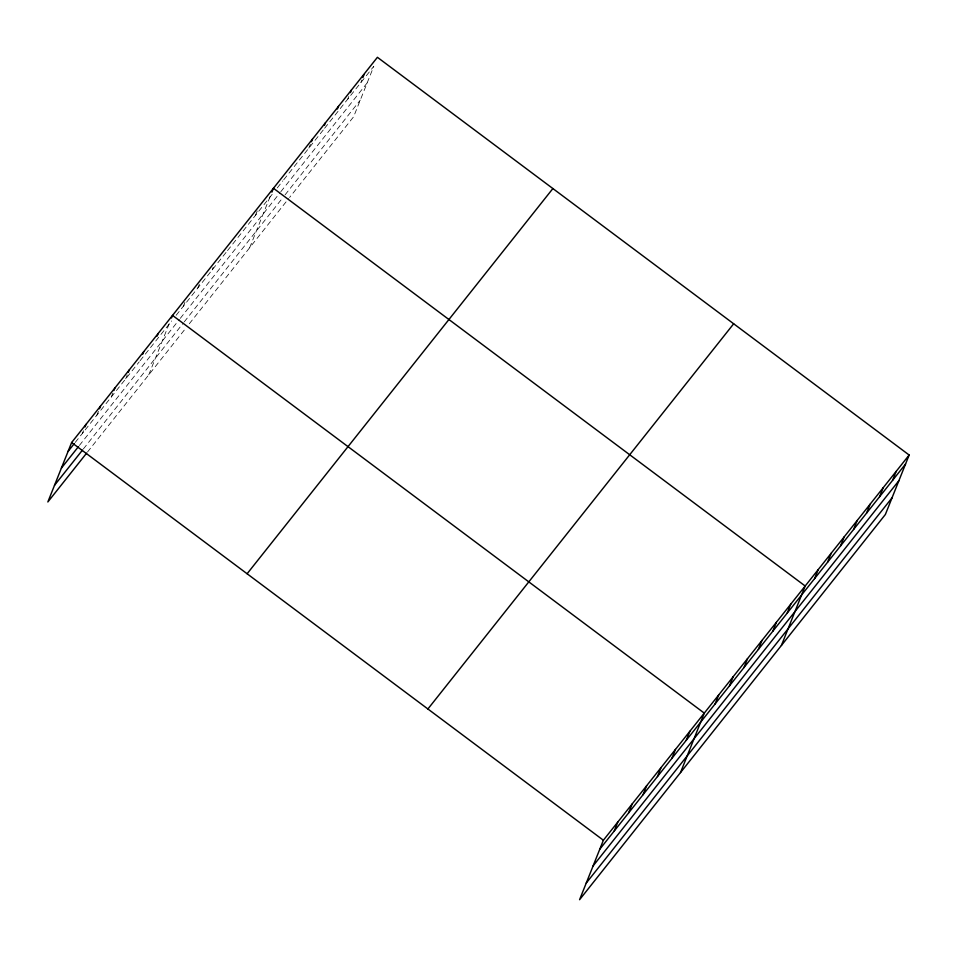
<?xml version="1.0" encoding="UTF-8"?>
<svg xmlns="http://www.w3.org/2000/svg" width="957" height="957" viewBox="0 0 957 957"><rect width="100%" height="100%" fill="white"/><g stroke="black" fill="none" stroke-linecap="round" stroke-linejoin="round"><path stroke-width="0.72" stroke-dasharray="4.79 3.59" d="M82.458 433.318L83.486 430.758M96.872 415.159L98.415 411.319M111.287 396.999L112.83 393.16M125.702 378.84L127.245 375M148.754 374.845L170.49 320.511M183.361 306.204L184.904 302.352M197.776 288.045L199.319 284.193M212.191 269.886L213.22 267.314M255.447 215.409L258.522 207.705M249.657 247.731L270.879 194.678M308.848 148.132L310.379 144.28M347.834 99.014L348.85 96.454M360.825 82.649L361.854 80.077M75.256 442.397L84.264 431.057M85.161 429.92L139.22 361.818M140.117 360.681L171.65 320.954M176.16 315.284L226.606 251.727M227.515 250.59L272.637 193.733M277.279 187.883L282.853 180.873M283.774 179.701L323.693 129.422M324.626 128.25L373.816 66.272L353.623 116.766L289.576 197.453M79.395 445.448L179.402 319.459M180.311 318.322L279.899 192.859M280.832 191.687L367.153 82.936M83.343 448.989L183.349 322.999M184.246 321.875L282.315 198.326M285.102 194.821L360.287 100.102M87.494 452.027L185.694 328.311M189.295 323.777L288.655 198.613"/><path stroke-width="1.44" d="M909.15 455.03L603.377 840.234L579.583 899.7L885.369 514.495L909.15 455.03L377.417 57.3L71.631 442.505L47.85 501.97L86.597 453.163M85.029 426.906L86.046 424.346M99.444 408.747L100.461 406.187M113.859 390.588L114.876 388.028M128.274 372.429L129.291 369.869M142.689 354.269L143.706 351.709M157.104 336.11L158.12 333.55M171.518 317.951L172.535 315.391L704.28 713.121L680.499 772.586M271.908 192.118L273.451 188.266L805.184 586.007L781.402 645.461M311.408 141.72L312.437 139.148M324.399 125.343L325.428 122.783M337.402 108.978L338.419 106.406M350.394 92.602L351.422 90.042M362.882 77.517L363.899 74.945M614.203 831.059L617.791 822.075M628.617 812.9L632.206 803.916M643.032 794.741L646.621 785.757M657.447 776.582L661.036 767.598M671.862 758.411L675.451 749.439M686.277 740.251L689.865 731.28M715.106 703.933L718.695 694.961M729.521 685.774L733.11 676.802M743.936 667.615L747.525 658.643M758.351 649.456L761.939 640.484M772.766 631.297L776.354 622.325M787.18 613.138L790.769 604.166M814.586 578.602L818.187 569.63M827.59 562.238L831.178 553.254M840.581 545.861L844.17 536.889M853.572 529.496L857.173 520.512M866.575 513.119L870.164 504.148M879.567 496.755L883.155 487.771M892.57 480.378L896.159 471.406M68.043 451.477L74.347 443.534M61.38 468.14L78.498 446.572M54.513 485.307L82.446 450.125M247.109 573.757L552.883 188.553M427.899 708.981L733.672 323.777M599.788 849.218L905.561 464.001M593.125 865.882L898.898 480.665M586.258 883.048L892.032 497.831M71.631 442.505L603.377 840.234"/></g></svg>
